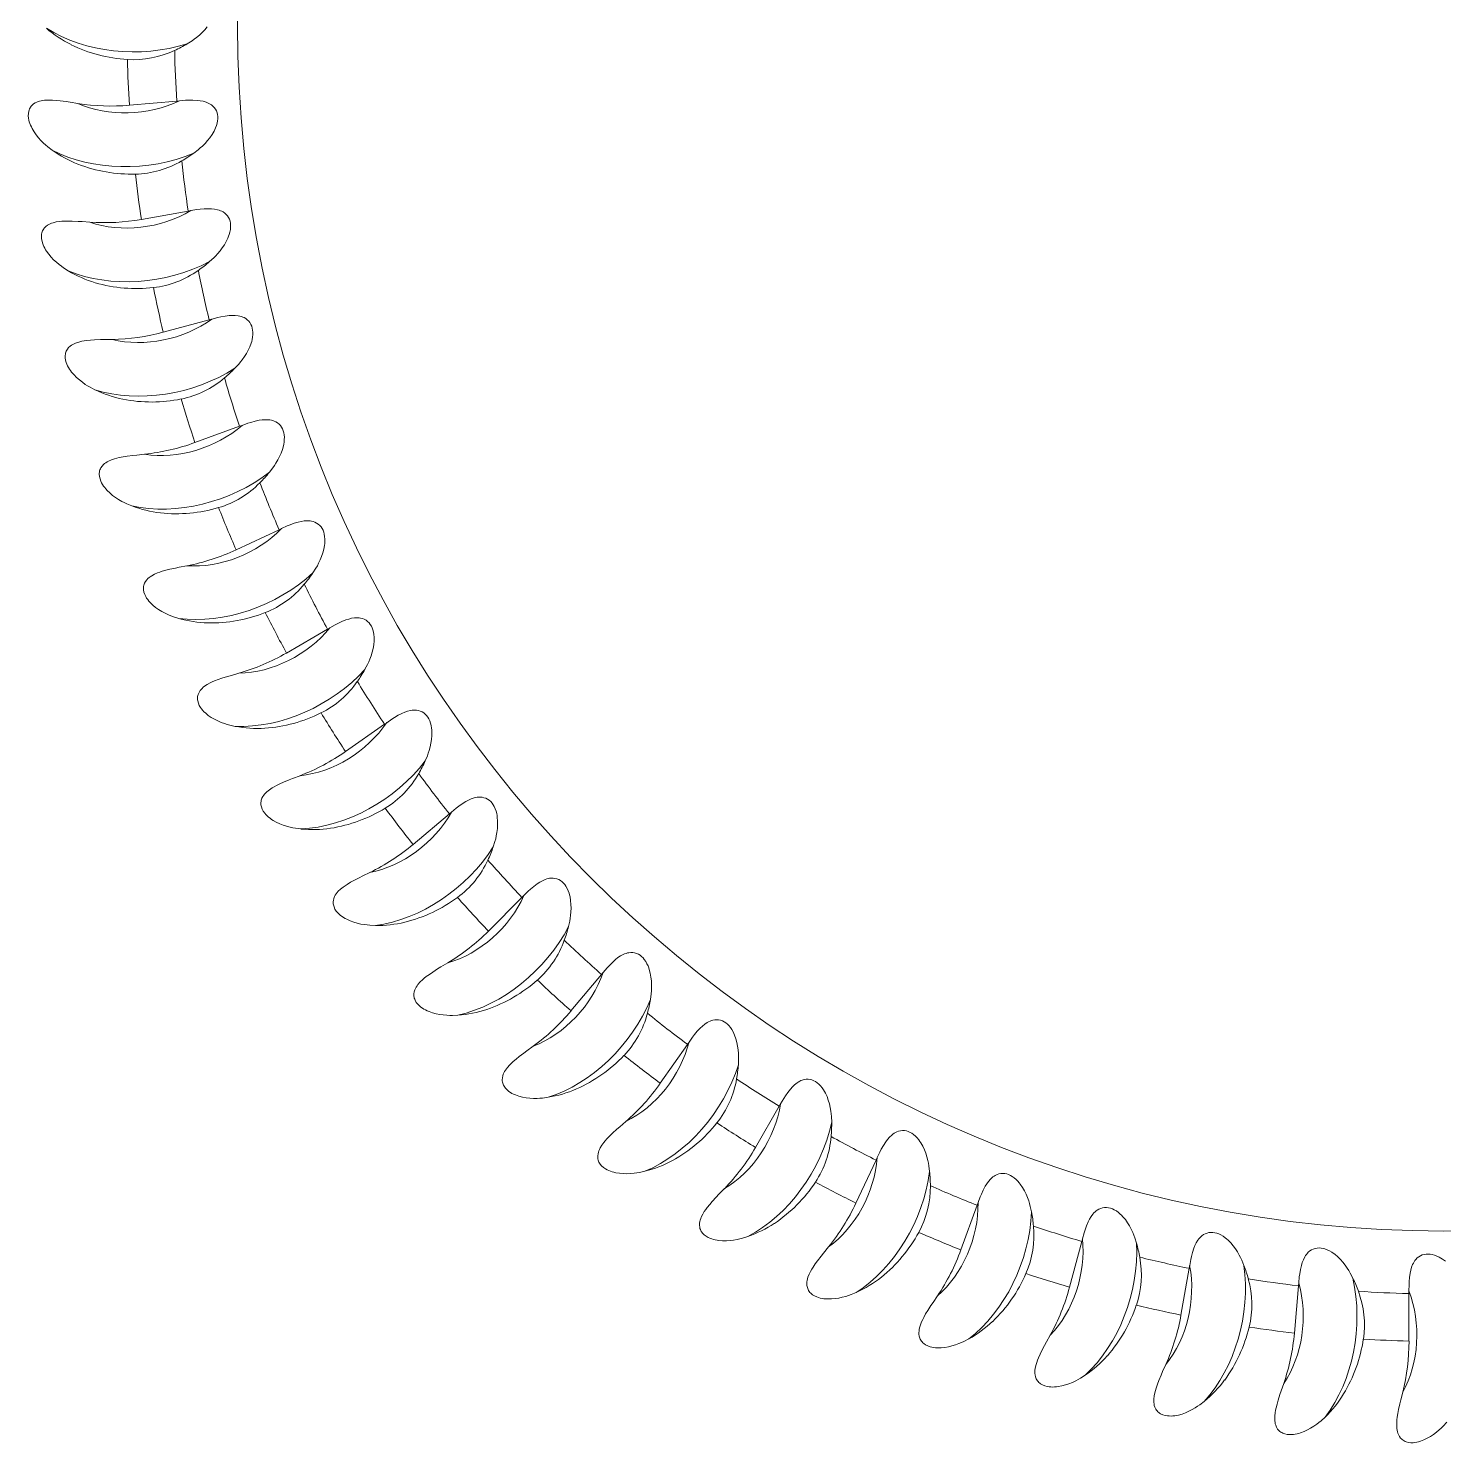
# Model space of a CAD drawing. Extents: x 89 to 607, y -37 to 440.
# Drawn here: x 478.05 to 507.87, y 191.18 to 220.99 of the extents above; entities that cross this region are included whole.
import ezdxf

# ---------------------------------------------------------------- set-up
doc = ezdxf.new("R2010")
doc.units = 0
doc.header["$LTSCALE"] = 7
doc.header["$MEASUREMENT"] = 0
doc.layers.add('8', color=252, linetype='CONTINUOUS', lineweight=15)

msp = doc.modelspace()

# ---------------------------------------------------------------- linework, layer by layer
at = {"layer": '8', "ltscale": 0.02501}
for p, q in [((480.182, 219.367), (481.179, 219.455)), ((481.562, 212.258), (482.503, 212.601)), ((487.745, 201.964), (488.453, 202.671))]:
    msp.add_line(p, q, dxfattribs=at)
at = {"layer": '8', "ltscale": 0.001466}
msp.add_line((481.179, 219.455), (481.237, 219.46), dxfattribs=at)
at = {"layer": '8', "ltscale": 0.025009}
for p, q in [((480.434, 216.961), (481.42, 217.134)), ((483.49, 207.823), (484.356, 208.324)), ((484.736, 205.749), (485.555, 206.323)), ((486.158, 203.791), (486.924, 204.434)), ((489.486, 200.282), (490.129, 201.049)), ((491.366, 198.759), (491.94, 199.578)), ((493.373, 197.405), (493.873, 198.272)), ((495.489, 196.232), (495.912, 197.138)), ((497.7, 195.247), (498.042, 196.187)), ((499.988, 194.459), (500.247, 195.425)), ((502.336, 193.873), (502.51, 194.858)), ((504.726, 193.494), (504.813, 194.49)), ((507.14, 193.324), (507.14, 194.325))]:
    msp.add_line(p, q, dxfattribs=at)
at = {"layer": '8', "ltscale": 0.001469}
msp.add_line((481.42, 217.134), (481.477, 217.145), dxfattribs=at)
at = {"layer": '8', "ltscale": 0.025008}
for p, q in [((480.896, 214.585), (481.862, 214.844)), ((482.429, 209.999), (483.336, 210.422))]:
    msp.add_line(p, q, dxfattribs=at)
at = {"layer": '8', "ltscale": 0.001468}
for p, q in [((481.862, 214.844), (481.919, 214.859)), ((483.336, 210.422), (483.389, 210.447)), ((484.356, 208.324), (484.407, 208.353)), ((486.924, 204.434), (486.969, 204.472)), ((488.453, 202.671), (488.494, 202.713)), ((490.129, 201.049), (490.167, 201.094)), ((491.94, 199.578), (491.974, 199.627)), ((500.247, 195.425), (500.262, 195.482)), ((502.51, 194.858), (502.52, 194.916)), ((504.813, 194.49), (504.818, 194.549)), ((507.14, 194.325), (507.14, 194.383))]:
    msp.add_line(p, q, dxfattribs=at)
at = {"layer": '8', "ltscale": 0.001467}
for p, q in [((482.503, 212.601), (482.558, 212.621)), ((485.555, 206.323), (485.603, 206.356)), ((493.873, 198.272), (493.902, 198.323)), ((495.912, 197.138), (495.936, 197.192)), ((498.042, 196.187), (498.062, 196.242))]:
    msp.add_line(p, q, dxfattribs=at)
at = {"layer": '8'}
for points in [[(481.822, 221.018), (481.77, 220.956), (481.716, 220.899), (481.658, 220.846), (481.598, 220.796), (481.55, 220.76), (481.502, 220.726), (481.402, 220.662)], [(478.553, 218.422), (478.461, 218.493), (478.417, 218.53), (478.374, 218.57), (478.319, 218.624), (478.268, 218.682), (478.219, 218.742), (478.175, 218.806), (478.135, 218.873), (478.117, 218.908), (478.101, 218.944), (478.086, 218.98), (478.074, 219.017), (478.065, 219.055), (478.057, 219.093), (478.053, 219.144), (478.054, 219.194), (478.063, 219.243), (478.07, 219.266), (478.078, 219.288), (478.089, 219.309), (478.101, 219.329), (478.115, 219.347), (478.13, 219.364), (478.163, 219.393), (478.2, 219.417), (478.229, 219.431), (478.258, 219.443), (478.291, 219.453), (478.324, 219.461), (478.391, 219.471), (478.458, 219.475), (478.51, 219.476), (478.562, 219.474), (478.645, 219.469), (478.727, 219.46), (478.851, 219.443), (478.932, 219.431), (479.096, 219.405)], [(481.237, 219.46), (481.366, 219.47), (481.431, 219.473), (481.522, 219.474), (481.612, 219.469), (481.675, 219.462), (481.738, 219.449), (481.798, 219.431), (481.829, 219.419), (481.859, 219.405), (481.885, 219.39), (481.91, 219.374), (481.942, 219.347), (481.971, 219.317), (481.995, 219.284), (482.015, 219.247), (482.029, 219.208), (482.039, 219.168), (482.044, 219.126), (482.044, 219.083), (482.041, 219.041), (482.031, 218.99), (482.017, 218.939), (481.999, 218.889), (481.983, 218.853), (481.965, 218.817), (481.924, 218.748), (481.878, 218.681), (481.829, 218.62), (481.776, 218.562), (481.72, 218.507), (481.676, 218.467), (481.631, 218.429), (481.537, 218.356)], [(481.477, 217.145), (481.605, 217.166), (481.67, 217.175), (481.76, 217.184), (481.85, 217.187), (481.914, 217.184), (481.977, 217.178), (482.039, 217.165), (482.071, 217.155), (482.102, 217.144), (482.129, 217.132), (482.155, 217.117), (482.19, 217.094), (482.221, 217.066), (482.248, 217.035), (482.271, 217.001), (482.289, 216.963), (482.302, 216.923), (482.31, 216.882), (482.315, 216.84), (482.315, 216.797), (482.31, 216.745), (482.3, 216.694), (482.286, 216.643), (482.273, 216.605), (482.258, 216.568), (482.224, 216.495), (482.184, 216.425), (482.14, 216.36), (482.093, 216.297), (482.042, 216.237), (482.002, 216.194), (481.96, 216.152), (481.872, 216.071)], [(478.894, 215.877), (478.796, 215.939), (478.749, 215.973), (478.703, 216.008), (478.644, 216.058), (478.587, 216.111), (478.534, 216.166), (478.484, 216.226), (478.438, 216.29), (478.417, 216.323), (478.398, 216.357), (478.381, 216.392), (478.365, 216.428), (478.352, 216.465), (478.342, 216.502), (478.333, 216.552), (478.33, 216.603), (478.334, 216.651), (478.339, 216.675), (478.346, 216.698), (478.354, 216.72), (478.365, 216.741), (478.377, 216.76), (478.39, 216.778), (478.421, 216.81), (478.456, 216.837), (478.483, 216.854), (478.511, 216.868), (478.543, 216.881), (478.576, 216.892), (478.641, 216.908), (478.707, 216.918), (478.759, 216.923), (478.812, 216.926), (478.894, 216.927), (478.977, 216.926), (479.102, 216.92), (479.184, 216.915), (479.349, 216.903)], [(481.919, 214.859), (482.044, 214.892), (482.108, 214.906), (482.197, 214.923), (482.287, 214.933), (482.35, 214.937), (482.414, 214.935), (482.477, 214.928), (482.509, 214.922), (482.541, 214.913), (482.569, 214.903), (482.597, 214.891), (482.633, 214.871), (482.666, 214.846), (482.696, 214.817), (482.722, 214.785), (482.743, 214.749), (482.759, 214.71), (482.772, 214.67), (482.779, 214.628), (482.783, 214.586), (482.783, 214.534), (482.778, 214.482), (482.768, 214.43), (482.759, 214.391), (482.747, 214.352), (482.719, 214.277), (482.685, 214.204), (482.647, 214.135), (482.606, 214.069), (482.56, 214.004), (482.524, 213.958), (482.486, 213.912), (482.405, 213.824)], [(479.455, 213.371), (479.353, 213.425), (479.303, 213.454), (479.254, 213.485), (479.191, 213.529), (479.13, 213.577), (479.071, 213.628), (479.016, 213.683), (478.965, 213.743), (478.942, 213.774), (478.92, 213.806), (478.899, 213.84), (478.881, 213.874), (478.865, 213.909), (478.851, 213.946), (478.838, 213.995), (478.831, 214.045), (478.83, 214.094), (478.833, 214.118), (478.838, 214.141), (478.845, 214.164), (478.853, 214.185), (478.863, 214.206), (478.875, 214.225), (478.903, 214.26), (478.936, 214.29), (478.961, 214.308), (478.988, 214.325), (479.019, 214.341), (479.05, 214.354), (479.114, 214.376), (479.179, 214.392), (479.23, 214.401), (479.282, 214.409), (479.365, 214.418), (479.447, 214.423), (479.571, 214.428), (479.654, 214.43), (479.82, 214.433)], [(482.558, 212.621), (482.68, 212.664), (482.742, 212.684), (482.829, 212.708), (482.918, 212.727), (482.981, 212.736), (483.044, 212.74), (483.107, 212.738), (483.14, 212.734), (483.173, 212.729), (483.202, 212.721), (483.23, 212.712), (483.268, 212.694), (483.303, 212.673), (483.336, 212.647), (483.364, 212.617), (483.388, 212.583), (483.408, 212.546), (483.424, 212.507), (483.435, 212.466), (483.442, 212.424), (483.447, 212.372), (483.446, 212.32), (483.441, 212.267), (483.435, 212.227), (483.427, 212.188), (483.406, 212.111), (483.378, 212.035), (483.347, 211.963), (483.311, 211.893), (483.271, 211.825), (483.239, 211.775), (483.205, 211.727), (483.133, 211.632)], [(480.233, 210.924), (480.127, 210.968), (480.074, 210.993), (480.023, 211.02), (479.956, 211.058), (479.891, 211.1), (479.828, 211.146), (479.769, 211.197), (479.713, 211.251), (479.687, 211.28), (479.662, 211.311), (479.639, 211.342), (479.617, 211.375), (479.598, 211.409), (479.581, 211.443), (479.564, 211.491), (479.552, 211.54), (479.548, 211.589), (479.548, 211.613), (479.551, 211.637), (479.556, 211.66), (479.562, 211.682), (479.571, 211.704), (479.581, 211.724), (479.606, 211.761), (479.635, 211.794), (479.659, 211.814), (479.685, 211.833), (479.714, 211.851), (479.744, 211.868), (479.805, 211.895), (479.869, 211.916), (479.919, 211.93), (479.97, 211.942), (480.052, 211.958), (480.134, 211.971), (480.257, 211.987), (480.339, 211.996), (480.504, 212.014)], [(483.389, 210.447), (483.507, 210.501), (483.567, 210.526), (483.652, 210.557), (483.738, 210.584), (483.8, 210.598), (483.863, 210.608), (483.927, 210.611), (483.96, 210.611), (483.992, 210.608), (484.022, 210.603), (484.051, 210.596), (484.09, 210.582), (484.127, 210.563), (484.162, 210.54), (484.193, 210.513), (484.22, 210.481), (484.243, 210.446), (484.262, 210.409), (484.277, 210.369), (484.288, 210.328), (484.296, 210.276), (484.3, 210.224), (484.3, 210.171), (484.297, 210.131), (484.293, 210.091), (484.278, 210.012), (484.258, 209.934), (484.232, 209.86), (484.203, 209.787), (484.169, 209.716), (484.142, 209.664), (484.112, 209.612), (484.048, 209.512)], [(481.222, 208.553), (481.111, 208.588), (481.057, 208.609), (481.003, 208.631), (480.933, 208.663), (480.865, 208.7), (480.799, 208.74), (480.735, 208.785), (480.674, 208.834), (480.646, 208.861), (480.618, 208.889), (480.593, 208.918), (480.569, 208.949), (480.546, 208.981), (480.527, 209.014), (480.505, 209.06), (480.489, 209.108), (480.481, 209.157), (480.479, 209.181), (480.48, 209.205), (480.482, 209.228), (480.487, 209.251), (480.494, 209.273), (480.502, 209.294), (480.523, 209.333), (480.55, 209.368), (480.572, 209.391), (480.596, 209.412), (480.623, 209.432), (480.652, 209.451), (480.711, 209.483), (480.772, 209.511), (480.821, 209.529), (480.871, 209.545), (480.95, 209.568), (481.031, 209.588), (481.152, 209.615), (481.233, 209.631), (481.396, 209.663)], [(484.407, 208.353), (484.52, 208.417), (484.577, 208.448), (484.659, 208.486), (484.743, 208.52), (484.803, 208.54), (484.865, 208.555), (484.928, 208.564), (484.961, 208.566), (484.994, 208.566), (485.024, 208.564), (485.053, 208.559), (485.094, 208.549), (485.132, 208.534), (485.168, 208.514), (485.202, 208.489), (485.231, 208.46), (485.257, 208.427), (485.28, 208.391), (485.298, 208.353), (485.312, 208.313), (485.326, 208.263), (485.334, 208.211), (485.339, 208.158), (485.339, 208.118), (485.338, 208.078), (485.331, 207.998), (485.317, 207.918), (485.298, 207.842), (485.275, 207.767), (485.248, 207.693), (485.225, 207.639), (485.2, 207.585), (485.145, 207.48)], [(482.413, 206.278), (482.3, 206.304), (482.244, 206.319), (482.189, 206.336), (482.116, 206.363), (482.045, 206.393), (481.975, 206.427), (481.908, 206.466), (481.843, 206.51), (481.812, 206.535), (481.783, 206.56), (481.754, 206.587), (481.728, 206.615), (481.703, 206.645), (481.68, 206.677), (481.655, 206.721), (481.635, 206.767), (481.622, 206.815), (481.618, 206.839), (481.617, 206.862), (481.617, 206.886), (481.62, 206.909), (481.625, 206.931), (481.631, 206.953), (481.649, 206.994), (481.673, 207.031), (481.693, 207.056), (481.714, 207.079), (481.74, 207.102), (481.767, 207.123), (481.822, 207.16), (481.881, 207.193), (481.929, 207.215), (481.977, 207.236), (482.054, 207.266), (482.133, 207.292), (482.251, 207.33), (482.331, 207.353), (482.49, 207.398)], [(485.603, 206.356), (485.71, 206.43), (485.765, 206.465), (485.843, 206.511), (485.924, 206.552), (485.982, 206.577), (486.042, 206.597), (486.104, 206.612), (486.137, 206.617), (486.17, 206.62), (486.2, 206.62), (486.229, 206.618), (486.27, 206.611), (486.31, 206.6), (486.348, 206.583), (486.383, 206.561), (486.415, 206.535), (486.444, 206.504), (486.469, 206.47), (486.491, 206.434), (486.509, 206.395), (486.526, 206.346), (486.539, 206.295), (486.548, 206.243), (486.553, 206.204), (486.555, 206.163), (486.554, 206.083), (486.548, 206.003), (486.536, 205.925), (486.519, 205.848), (486.498, 205.773), (486.48, 205.716), (486.46, 205.66), (486.415, 205.55)], [(483.797, 204.116), (483.683, 204.131), (483.626, 204.141), (483.569, 204.154), (483.494, 204.174), (483.421, 204.198), (483.349, 204.226), (483.278, 204.259), (483.21, 204.297), (483.177, 204.319), (483.145, 204.341), (483.115, 204.366), (483.086, 204.392), (483.058, 204.42), (483.033, 204.449), (483.004, 204.49), (482.98, 204.535), (482.963, 204.581), (482.957, 204.605), (482.954, 204.628), (482.952, 204.651), (482.953, 204.675), (482.956, 204.697), (482.96, 204.72), (482.974, 204.762), (482.995, 204.801), (483.012, 204.827), (483.032, 204.852), (483.055, 204.877), (483.081, 204.901), (483.133, 204.943), (483.188, 204.98), (483.234, 205.007), (483.28, 205.032), (483.354, 205.068), (483.43, 205.102), (483.545, 205.149), (483.622, 205.179), (483.777, 205.238)], [(486.969, 204.472), (487.069, 204.554), (487.121, 204.594), (487.194, 204.646), (487.271, 204.694), (487.327, 204.724), (487.386, 204.75), (487.446, 204.77), (487.478, 204.778), (487.51, 204.783), (487.54, 204.786), (487.57, 204.787), (487.612, 204.784), (487.652, 204.775), (487.691, 204.762), (487.728, 204.743), (487.763, 204.72), (487.794, 204.692), (487.822, 204.661), (487.847, 204.626), (487.868, 204.589), (487.89, 204.542), (487.907, 204.492), (487.921, 204.441), (487.928, 204.402), (487.934, 204.362), (487.941, 204.282), (487.941, 204.201), (487.936, 204.123), (487.926, 204.045), (487.912, 203.968), (487.899, 203.91), (487.884, 203.853), (487.848, 203.739)], [(485.366, 202.082), (485.25, 202.087), (485.192, 202.093), (485.135, 202.1), (485.059, 202.113), (484.983, 202.131), (484.909, 202.153), (484.836, 202.179), (484.764, 202.212), (484.73, 202.23), (484.696, 202.25), (484.664, 202.272), (484.632, 202.295), (484.603, 202.32), (484.575, 202.347), (484.542, 202.386), (484.514, 202.428), (484.494, 202.473), (484.486, 202.496), (484.48, 202.519), (484.477, 202.542), (484.476, 202.565), (484.476, 202.588), (484.479, 202.611), (484.489, 202.654), (484.506, 202.695), (484.521, 202.722), (484.539, 202.749), (484.56, 202.776), (484.583, 202.802), (484.631, 202.848), (484.683, 202.89), (484.726, 202.92), (484.77, 202.949), (484.841, 202.992), (484.914, 203.032), (485.024, 203.089), (485.098, 203.126), (485.247, 203.198)], [(488.494, 202.713), (488.586, 202.804), (488.634, 202.848), (488.703, 202.907), (488.776, 202.961), (488.829, 202.996), (488.885, 203.026), (488.943, 203.052), (488.974, 203.062), (489.006, 203.071), (489.036, 203.076), (489.065, 203.079), (489.107, 203.08), (489.148, 203.075), (489.188, 203.065), (489.227, 203.05), (489.263, 203.029), (489.297, 203.004), (489.327, 202.976), (489.355, 202.943), (489.379, 202.909), (489.405, 202.863), (489.427, 202.815), (489.445, 202.766), (489.456, 202.727), (489.465, 202.688), (489.478, 202.609), (489.486, 202.528), (489.487, 202.45), (489.484, 202.372), (489.477, 202.293), (489.469, 202.235), (489.459, 202.176), (489.433, 202.06)], [(487.105, 200.193), (486.989, 200.188), (486.931, 200.188), (486.873, 200.191), (486.796, 200.197), (486.72, 200.208), (486.644, 200.223), (486.568, 200.243), (486.495, 200.269), (486.459, 200.285), (486.423, 200.302), (486.389, 200.32), (486.356, 200.341), (486.324, 200.363), (486.294, 200.388), (486.258, 200.424), (486.227, 200.463), (486.202, 200.506), (486.193, 200.528), (486.185, 200.551), (486.18, 200.573), (486.176, 200.596), (486.175, 200.619), (486.175, 200.642), (486.182, 200.686), (486.195, 200.728), (486.208, 200.757), (486.223, 200.785), (486.242, 200.814), (486.262, 200.841), (486.307, 200.892), (486.355, 200.938), (486.395, 200.972), (486.436, 201.005), (486.503, 201.053), (486.572, 201.1), (486.677, 201.166), (486.747, 201.209), (486.889, 201.294)], [(490.167, 201.094), (490.251, 201.193), (490.295, 201.241), (490.358, 201.305), (490.425, 201.366), (490.475, 201.405), (490.528, 201.44), (490.584, 201.47), (490.614, 201.484), (490.645, 201.495), (490.674, 201.503), (490.704, 201.509), (490.745, 201.513), (490.786, 201.512), (490.827, 201.505), (490.867, 201.493), (490.905, 201.476), (490.941, 201.454), (490.974, 201.428), (491.004, 201.398), (491.031, 201.366), (491.061, 201.323), (491.087, 201.277), (491.109, 201.229), (491.123, 201.192), (491.136, 201.154), (491.156, 201.076), (491.17, 200.996), (491.179, 200.919), (491.183, 200.84), (491.182, 200.761), (491.179, 200.702), (491.175, 200.643), (491.159, 200.525)], [(491.974, 199.627), (492.049, 199.732), (492.088, 199.784), (492.146, 199.854), (492.208, 199.92), (492.254, 199.963), (492.304, 200.003), (492.357, 200.038), (492.386, 200.054), (492.416, 200.068), (492.444, 200.078), (492.472, 200.087), (492.513, 200.094), (492.555, 200.097), (492.596, 200.094), (492.637, 200.086), (492.676, 200.072), (492.713, 200.053), (492.749, 200.03), (492.781, 200.003), (492.811, 199.973), (492.845, 199.933), (492.874, 199.89), (492.901, 199.844), (492.918, 199.808), (492.934, 199.771), (492.961, 199.695), (492.982, 199.617), (492.997, 199.54), (493.008, 199.463), (493.015, 199.384), (493.017, 199.325), (493.017, 199.266), (493.012, 199.147)], [(489.002, 198.462), (488.888, 198.447), (488.83, 198.442), (488.772, 198.44), (488.694, 198.44), (488.617, 198.444), (488.54, 198.452), (488.463, 198.466), (488.388, 198.485), (488.35, 198.497), (488.314, 198.511), (488.278, 198.527), (488.243, 198.545), (488.21, 198.564), (488.178, 198.586), (488.139, 198.619), (488.104, 198.655), (488.076, 198.695), (488.064, 198.717), (488.055, 198.739), (488.047, 198.761), (488.042, 198.783), (488.038, 198.806), (488.037, 198.829), (488.04, 198.873), (488.05, 198.916), (488.06, 198.946), (488.072, 198.975), (488.088, 199.006), (488.106, 199.035), (488.146, 199.089), (488.19, 199.139), (488.227, 199.177), (488.265, 199.213), (488.328, 199.267), (488.392, 199.319), (488.491, 199.395), (488.558, 199.444), (488.691, 199.541)], [(493.902, 198.323), (493.967, 198.434), (494.002, 198.49), (494.054, 198.564), (494.11, 198.635), (494.152, 198.682), (494.198, 198.726), (494.248, 198.766), (494.275, 198.784), (494.304, 198.801), (494.331, 198.814), (494.359, 198.824), (494.399, 198.836), (494.44, 198.842), (494.481, 198.843), (494.522, 198.838), (494.563, 198.827), (494.602, 198.812), (494.639, 198.792), (494.674, 198.768), (494.706, 198.741), (494.743, 198.704), (494.776, 198.663), (494.806, 198.619), (494.827, 198.585), (494.846, 198.55), (494.88, 198.477), (494.907, 198.401), (494.929, 198.326), (494.947, 198.249), (494.96, 198.172), (494.967, 198.113), (494.973, 198.054), (494.978, 197.935)], [(491.043, 196.903), (490.93, 196.879), (490.873, 196.869), (490.816, 196.861), (490.739, 196.854), (490.661, 196.852), (490.584, 196.853), (490.506, 196.86), (490.429, 196.873), (490.391, 196.882), (490.353, 196.892), (490.316, 196.905), (490.28, 196.919), (490.245, 196.936), (490.211, 196.955), (490.169, 196.984), (490.132, 197.018), (490.1, 197.055), (490.087, 197.075), (490.075, 197.097), (490.066, 197.118), (490.058, 197.14), (490.053, 197.162), (490.05, 197.185), (490.049, 197.229), (490.055, 197.273), (490.062, 197.304), (490.072, 197.334), (490.085, 197.365), (490.101, 197.396), (490.136, 197.453), (490.175, 197.507), (490.209, 197.548), (490.243, 197.587), (490.301, 197.647), (490.361, 197.704), (490.453, 197.788), (490.515, 197.843), (490.64, 197.951)], [(495.936, 197.192), (495.992, 197.309), (496.022, 197.367), (496.067, 197.445), (496.116, 197.521), (496.154, 197.572), (496.196, 197.62), (496.242, 197.663), (496.268, 197.684), (496.295, 197.703), (496.321, 197.718), (496.348, 197.731), (496.387, 197.746), (496.427, 197.756), (496.468, 197.76), (496.51, 197.759), (496.551, 197.752), (496.591, 197.74), (496.629, 197.723), (496.666, 197.703), (496.701, 197.678), (496.741, 197.644), (496.778, 197.607), (496.811, 197.566), (496.835, 197.534), (496.857, 197.5), (496.897, 197.43), (496.931, 197.357), (496.959, 197.284), (496.983, 197.21), (497.004, 197.133), (497.016, 197.076), (497.027, 197.017), (497.042, 196.899)], [(498.062, 196.242), (498.107, 196.364), (498.132, 196.424), (498.169, 196.506), (498.212, 196.586), (498.246, 196.64), (498.283, 196.691), (498.325, 196.739), (498.349, 196.762), (498.375, 196.783), (498.399, 196.8), (498.424, 196.816), (498.462, 196.834), (498.501, 196.847), (498.542, 196.855), (498.583, 196.857), (498.625, 196.854), (498.666, 196.846), (498.706, 196.832), (498.744, 196.815), (498.781, 196.794), (498.824, 196.763), (498.864, 196.729), (498.901, 196.692), (498.927, 196.661), (498.952, 196.63), (498.998, 196.564), (499.038, 196.494), (499.073, 196.424), (499.103, 196.351), (499.13, 196.277), (499.147, 196.221), (499.163, 196.163), (499.189, 196.047)], [(493.212, 195.529), (493.102, 195.494), (493.046, 195.479), (492.989, 195.467), (492.913, 195.453), (492.836, 195.444), (492.759, 195.439), (492.681, 195.439), (492.603, 195.445), (492.564, 195.45), (492.526, 195.458), (492.488, 195.467), (492.45, 195.478), (492.414, 195.492), (492.379, 195.508), (492.335, 195.533), (492.294, 195.563), (492.259, 195.598), (492.244, 195.617), (492.231, 195.637), (492.22, 195.657), (492.211, 195.678), (492.203, 195.7), (492.198, 195.722), (492.193, 195.766), (492.195, 195.811), (492.2, 195.842), (492.207, 195.873), (492.218, 195.905), (492.231, 195.937), (492.26, 195.997), (492.295, 196.055), (492.325, 196.098), (492.356, 196.14), (492.408, 196.204), (492.463, 196.267), (492.547, 196.358), (492.604, 196.418), (492.719, 196.537)], [(500.262, 195.482), (500.296, 195.607), (500.316, 195.669), (500.346, 195.754), (500.381, 195.837), (500.41, 195.894), (500.443, 195.948), (500.481, 195.999), (500.503, 196.024), (500.526, 196.047), (500.549, 196.067), (500.573, 196.084), (500.609, 196.106), (500.647, 196.122), (500.687, 196.134), (500.728, 196.14), (500.769, 196.14), (500.811, 196.135), (500.852, 196.126), (500.892, 196.111), (500.93, 196.094), (500.975, 196.067), (501.018, 196.037), (501.058, 196.002), (501.087, 195.975), (501.115, 195.946), (501.166, 195.884), (501.213, 195.817), (501.253, 195.751), (501.29, 195.681), (501.323, 195.61), (501.345, 195.555), (501.366, 195.499), (501.401, 195.386)], [(502.52, 194.916), (502.543, 195.043), (502.557, 195.107), (502.58, 195.194), (502.608, 195.28), (502.632, 195.339), (502.66, 195.396), (502.693, 195.45), (502.712, 195.477), (502.734, 195.502), (502.755, 195.524), (502.777, 195.543), (502.811, 195.568), (502.847, 195.588), (502.886, 195.602), (502.927, 195.612), (502.968, 195.616), (503.01, 195.615), (503.051, 195.609), (503.092, 195.598), (503.132, 195.584), (503.179, 195.561), (503.225, 195.534), (503.268, 195.504), (503.299, 195.479), (503.329, 195.452), (503.386, 195.395), (503.438, 195.333), (503.484, 195.27), (503.526, 195.204), (503.565, 195.136), (503.593, 195.083), (503.618, 195.029), (503.663, 194.919)], [(495.493, 194.348), (495.386, 194.304), (495.331, 194.285), (495.276, 194.267), (495.201, 194.247), (495.126, 194.231), (495.049, 194.219), (494.971, 194.212), (494.893, 194.212), (494.854, 194.214), (494.815, 194.217), (494.777, 194.223), (494.738, 194.231), (494.701, 194.242), (494.664, 194.255), (494.618, 194.276), (494.575, 194.302), (494.538, 194.334), (494.521, 194.351), (494.506, 194.37), (494.493, 194.39), (494.482, 194.41), (494.473, 194.431), (494.466, 194.453), (494.457, 194.496), (494.455, 194.54), (494.457, 194.572), (494.462, 194.603), (494.469, 194.637), (494.479, 194.67), (494.504, 194.732), (494.533, 194.792), (494.559, 194.838), (494.587, 194.882), (494.633, 194.951), (494.682, 195.018), (494.758, 195.117), (494.809, 195.181), (494.913, 195.31)], [(504.818, 194.549), (504.83, 194.678), (504.839, 194.742), (504.854, 194.832), (504.874, 194.92), (504.893, 194.981), (504.916, 195.04), (504.944, 195.097), (504.961, 195.125), (504.981, 195.152), (505, 195.175), (505.02, 195.196), (505.052, 195.224), (505.086, 195.247), (505.123, 195.265), (505.163, 195.278), (505.204, 195.285), (505.245, 195.288), (505.288, 195.285), (505.329, 195.278), (505.37, 195.267), (505.419, 195.249), (505.467, 195.227), (505.512, 195.2), (505.546, 195.178), (505.578, 195.154), (505.639, 195.102), (505.696, 195.045), (505.748, 194.986), (505.796, 194.924), (505.841, 194.859), (505.873, 194.809), (505.902, 194.758), (505.957, 194.652)], [(507.14, 194.383), (507.141, 194.513), (507.144, 194.578), (507.151, 194.668), (507.164, 194.758), (507.177, 194.82), (507.195, 194.881), (507.218, 194.94), (507.233, 194.97), (507.249, 194.998), (507.266, 195.023), (507.285, 195.046), (507.314, 195.076), (507.346, 195.102), (507.382, 195.123), (507.42, 195.14), (507.46, 195.151), (507.501, 195.157), (507.543, 195.158), (507.586, 195.155), (507.628, 195.148), (507.678, 195.134), (507.727, 195.115), (507.775, 195.093), (507.81, 195.073), (507.844, 195.052), (507.91, 195.006)], [(497.868, 193.371), (497.765, 193.318), (497.712, 193.293), (497.659, 193.271), (497.586, 193.245), (497.512, 193.222), (497.437, 193.204), (497.36, 193.19), (497.282, 193.183), (497.243, 193.181), (497.204, 193.182), (497.165, 193.184), (497.126, 193.189), (497.088, 193.196), (497.051, 193.205), (497.003, 193.223), (496.958, 193.245), (496.917, 193.273), (496.899, 193.289), (496.883, 193.307), (496.868, 193.325), (496.855, 193.344), (496.844, 193.365), (496.835, 193.385), (496.823, 193.428), (496.817, 193.472), (496.816, 193.503), (496.818, 193.535), (496.823, 193.569), (496.83, 193.603), (496.849, 193.667), (496.873, 193.73), (496.895, 193.777), (496.918, 193.824), (496.958, 193.897), (497.001, 193.968), (497.068, 194.072), (497.114, 194.141), (497.207, 194.278)], [(500.319, 192.604), (500.221, 192.542), (500.171, 192.514), (500.119, 192.487), (500.049, 192.454), (499.977, 192.425), (499.904, 192.4), (499.829, 192.38), (499.752, 192.366), (499.713, 192.361), (499.674, 192.358), (499.635, 192.357), (499.596, 192.358), (499.557, 192.362), (499.519, 192.368), (499.47, 192.381), (499.423, 192.4), (499.38, 192.424), (499.361, 192.439), (499.343, 192.455), (499.327, 192.472), (499.313, 192.49), (499.3, 192.509), (499.289, 192.529), (499.273, 192.57), (499.263, 192.613), (499.26, 192.645), (499.259, 192.676), (499.261, 192.711), (499.265, 192.745), (499.278, 192.811), (499.297, 192.875), (499.314, 192.924), (499.333, 192.973), (499.367, 193.049), (499.404, 193.123), (499.461, 193.233), (499.501, 193.306), (499.581, 193.451)], [(502.827, 192.054), (502.735, 191.984), (502.688, 191.951), (502.639, 191.92), (502.572, 191.881), (502.503, 191.846), (502.432, 191.815), (502.359, 191.788), (502.283, 191.767), (502.245, 191.759), (502.206, 191.753), (502.168, 191.748), (502.129, 191.746), (502.09, 191.747), (502.051, 191.749), (502.001, 191.758), (501.953, 191.773), (501.908, 191.793), (501.887, 191.806), (501.868, 191.82), (501.851, 191.836), (501.835, 191.852), (501.821, 191.87), (501.808, 191.889), (501.788, 191.929), (501.775, 191.971), (501.769, 192.002), (501.765, 192.034), (501.764, 192.068), (501.765, 192.103), (501.772, 192.169), (501.785, 192.235), (501.798, 192.286), (501.813, 192.336), (501.84, 192.414), (501.87, 192.492), (501.918, 192.606), (501.951, 192.682), (502.019, 192.833)], [(505.374, 191.725), (505.289, 191.647), (505.244, 191.61), (505.198, 191.575), (505.135, 191.53), (505.069, 191.489), (505.001, 191.452), (504.93, 191.419), (504.857, 191.392), (504.82, 191.38), (504.782, 191.37), (504.744, 191.363), (504.705, 191.357), (504.666, 191.354), (504.628, 191.354), (504.577, 191.358), (504.527, 191.368), (504.481, 191.385), (504.459, 191.396), (504.439, 191.408), (504.42, 191.422), (504.403, 191.437), (504.387, 191.454), (504.373, 191.472), (504.35, 191.51), (504.333, 191.551), (504.324, 191.581), (504.318, 191.612), (504.314, 191.646), (504.312, 191.681), (504.313, 191.747), (504.32, 191.814), (504.329, 191.866), (504.34, 191.917), (504.36, 191.997), (504.383, 192.077), (504.42, 192.196), (504.447, 192.274), (504.501, 192.43)], [(507.94, 191.619), (507.862, 191.534), (507.82, 191.493), (507.778, 191.454), (507.718, 191.404), (507.657, 191.357), (507.592, 191.315), (507.525, 191.276), (507.454, 191.242), (507.418, 191.227), (507.381, 191.214), (507.343, 191.203), (507.305, 191.194), (507.267, 191.188), (507.229, 191.184), (507.178, 191.184), (507.128, 191.19), (507.08, 191.202), (507.058, 191.211), (507.036, 191.222), (507.016, 191.234), (506.998, 191.248), (506.98, 191.263), (506.965, 191.279), (506.939, 191.315), (506.918, 191.355), (506.907, 191.384), (506.898, 191.414), (506.89, 191.448), (506.885, 191.482), (506.881, 191.549), (506.882, 191.616), (506.887, 191.668), (506.893, 191.72), (506.906, 191.802), (506.922, 191.883), (506.949, 192.005), (506.968, 192.085), (507.008, 192.246)]]:
    msp.add_lwpolyline(points, dxfattribs=at)
msp.add_circle((507.872, 221.056), 25.412, dxfattribs=at)
for centre, radius, start, end in [((480.083, 222.907), 2.53, 229.3455, 243.4814), ((479.82, 223.333), 3.105, 295.0795, 300.6256), ((480.326, 223.447), 3.123, 243.9062, 266.5804), ((480.266, 222.339), 2.014, 266.4068, 295.5698), ((507.872, 221.056), 26.741, 181.145, 183.4328), ((507.872, 221.056), 27.741, 181.5015, 183.4893), ((479.791, 223.808), 4.458, 261.0234, 275.0269), ((480.027, 220.478), 2.53, 234.3455, 248.4814), ((479.728, 220.88), 3.105, 300.0795, 305.6256), ((480.223, 221.036), 3.121, 248.8904, 271.5722), ((480.259, 219.928), 2.014, 271.4081, 300.5768), ((507.872, 221.056), 26.741, 186.145, 188.4328), ((507.872, 221.056), 27.741, 186.5015, 188.4893), ((479.658, 221.35), 4.458, 266.0235, 280.0269), ((479.851, 218.428), 3.105, 305.0795, 310.6256), ((480.184, 218.053), 2.53, 239.3455, 253.4814), ((480.33, 218.627), 3.123, 253.9062, 276.5804), ((480.463, 217.525), 2.014, 276.4069, 305.5746), ((507.872, 221.056), 26.741, 191.145, 193.4328), ((507.872, 221.056), 27.741, 191.5015, 193.4893), ((479.74, 218.89), 4.458, 271.0235, 285.0269), ((480.186, 215.996), 3.105, 310.0795, 315.6256), ((480.875, 215.15), 2.014, 281.4067, 310.5747), ((507.872, 221.056), 26.741, 196.145, 198.4328), ((480.551, 215.652), 2.53, 244.3455, 258.4814), ((480.646, 216.236), 3.123, 258.9062, 281.5804), ((507.872, 221.056), 27.741, 196.5015, 198.4893), ((480.036, 216.447), 4.458, 276.0235, 290.0269), ((480.733, 213.602), 3.105, 315.0795, 320.6256), ((481.492, 212.82), 2.014, 286.4067, 315.5747), ((507.872, 221.056), 26.741, 201.145, 203.4328), ((481.126, 213.291), 2.53, 249.3455, 263.4814), ((481.17, 213.881), 3.123, 263.9062, 286.5804), ((507.872, 221.056), 27.741, 201.5015, 203.4893), ((480.544, 214.038), 4.458, 281.0235, 295.0269), ((481.486, 211.265), 3.105, 320.0795, 325.6256), ((482.311, 210.552), 2.014, 291.4067, 320.5747), ((507.872, 221.056), 26.741, 206.145, 208.4328), ((481.904, 210.989), 2.53, 254.3455, 268.4814), ((481.897, 211.581), 3.123, 268.9062, 291.5804), ((507.872, 221.056), 27.741, 206.5015, 208.4893), ((481.259, 211.683), 4.458, 286.0235, 300.0269), ((482.439, 209.002), 3.105, 325.0795, 330.6256), ((483.323, 208.364), 2.014, 296.4067, 325.5747), ((507.872, 221.056), 26.741, 211.145, 213.4328), ((482.821, 209.354), 3.123, 273.9062, 296.5804), ((507.872, 221.056), 27.741, 211.5015, 213.4893), ((482.88, 208.765), 2.53, 259.3455, 273.4814), ((482.177, 209.399), 4.458, 291.0234, 305.0269), ((483.587, 206.832), 3.105, 330.0795, 335.6256), ((484.523, 206.273), 2.014, 301.4067, 330.5747), ((507.872, 221.056), 26.741, 216.145, 218.4328), ((483.938, 207.214), 3.121, 278.8904, 301.5722), ((507.872, 221.056), 27.741, 216.5015, 218.4893), ((484.047, 206.633), 2.53, 264.3455, 278.4814), ((483.291, 207.204), 4.458, 296.0235, 310.0269), ((484.919, 204.769), 3.105, 335.0795, 340.6256), ((485.9, 204.294), 2.014, 306.4067, 335.5747), ((507.872, 221.056), 26.741, 221.145, 223.4328), ((485.235, 205.181), 3.121, 283.8904, 306.5722), ((507.872, 221.056), 27.741, 221.5015, 223.4893), ((485.394, 204.612), 2.53, 269.3455, 283.4814), ((484.592, 205.114), 4.458, 301.0234, 315.0269), ((486.426, 202.831), 3.105, 340.0795, 345.6256), ((487.445, 202.443), 2.014, 311.4067, 340.5747), ((507.872, 221.056), 26.741, 226.145, 228.4328), ((486.704, 203.269), 3.123, 288.9062, 311.5804), ((507.872, 221.056), 27.741, 226.5015, 228.4893), ((488.096, 201.031), 3.105, 345.0795, 350.6256), ((486.913, 202.715), 2.53, 274.3455, 288.4814), ((486.07, 203.146), 4.458, 306.0235, 320.0269), ((489.145, 200.733), 2.014, 316.4067, 345.5747), ((507.872, 221.056), 26.741, 231.145, 233.4328), ((488.334, 201.492), 3.123, 293.9062, 316.5804), ((507.872, 221.056), 27.741, 231.5015, 233.4893), ((489.916, 199.384), 3.105, 350.0795, 355.6256), ((488.591, 200.958), 2.53, 279.3455, 293.4814), ((487.714, 201.314), 4.458, 311.0235, 325.0269), ((490.987, 199.179), 2.014, 321.4067, 350.5747), ((507.872, 221.056), 26.741, 236.145, 238.4328), ((490.114, 199.863), 3.123, 298.9062, 321.5804), ((507.872, 221.056), 27.741, 236.5015, 238.4893), ((491.873, 197.901), 3.105, 355.0795, 0.6256), ((489.511, 199.632), 4.458, 316.0235, 330.0269), ((492.958, 197.79), 2.014, 326.4067, 355.5747), ((507.872, 221.056), 26.741, 241.145, 243.4328), ((490.416, 199.354), 2.53, 284.3455, 298.4814), ((493.952, 196.595), 3.105, 0.0795, 5.6256), ((492.029, 198.396), 3.123, 303.9062, 326.5804), ((507.872, 221.056), 27.741, 241.5015, 243.4893), ((495.043, 196.579), 2.014, 331.4067, 0.5747), ((507.872, 221.056), 26.741, 246.145, 248.4328), ((491.448, 198.114), 4.458, 321.0235, 335.0269), ((496.137, 195.475), 3.105, 5.0795, 10.6256), ((492.374, 197.916), 2.53, 289.3455, 303.4814), ((494.064, 197.102), 3.123, 308.9062, 331.5804), ((507.872, 221.056), 27.741, 246.5015, 248.4893), ((497.225, 195.554), 2.014, 336.4067, 5.5747), ((507.872, 221.056), 26.741, 251.145, 253.4328), ((498.411, 194.549), 3.105, 10.0795, 15.6256), ((493.51, 196.77), 4.458, 326.0235, 340.0269), ((499.488, 194.723), 2.014, 341.4083, 10.5772), ((507.872, 221.056), 26.741, 256.145, 258.4328), ((496.204, 195.989), 3.123, 313.9062, 336.5804), ((507.872, 221.056), 27.741, 251.5015, 253.4893), ((500.758, 193.826), 3.105, 15.0795, 20.6256), ((494.45, 196.653), 2.53, 294.3455, 308.4814), ((495.681, 195.61), 4.458, 331.0235, 345.0269), ((507.872, 221.056), 26.741, 261.145, 263.4328), ((501.815, 194.093), 2.014, 346.4068, 15.5745), ((503.158, 193.309), 3.105, 20.0795, 25.6256), ((504.188, 193.667), 2.014, 351.4068, 20.5698), ((507.872, 221.056), 26.741, 266.145, 268.4328), ((498.433, 195.068), 3.123, 318.9062, 341.5804), ((507.872, 221.056), 27.741, 256.5015, 258.4893), ((497.946, 194.645), 4.458, 336.0235, 350.0269), ((496.628, 195.576), 2.53, 299.3455, 313.4814), ((500.734, 194.344), 3.123, 323.9062, 346.5804), ((507.872, 221.056), 27.741, 261.5015, 263.4893), ((500.285, 193.88), 4.458, 341.0235, 355.0269), ((503.089, 193.824), 3.123, 328.9062, 351.5804), ((507.872, 221.056), 27.741, 266.5015, 268.4893), ((502.683, 193.322), 4.458, 346.0235, 0.0269), ((498.891, 194.693), 2.53, 304.3455, 318.4814), ((501.223, 194.011), 2.53, 309.3455, 323.4814), ((503.606, 193.534), 2.53, 314.3455, 328.4814)]:
    msp.add_arc(centre, radius, start, end, dxfattribs=at)
for centre, major_axis, start_param, end_param in [((480.272, 222.435), (-2.75, 0), 0.839293, 1.994153), ((480.207, 220.588), (-1.943, -0.17), 0.901229, 2.066508), ((480.257, 220.024), (-2.74, -0.24), 0.839293, 1.994153), ((480.353, 218.178), (-1.92, -0.339), 0.901229, 2.066508), ((480.452, 217.621), (-2.708, -0.478), 0.839293, 1.994153), ((480.709, 215.791), (-1.884, -0.505), 0.901229, 2.066508), ((480.855, 215.244), (-2.656, -0.712), 0.839293, 1.994153), ((481.271, 213.443), (-1.832, -0.667), 0.901229, 2.066508), ((481.465, 212.912), (-2.584, -0.941), 0.839293, 1.994153), ((482.036, 211.154), (-1.767, -0.824), 0.901229, 2.066508), ((482.275, 210.641), (-2.492, -1.162), 0.839293, 1.994153), ((482.997, 208.94), (-1.689, -0.975), 0.901229, 2.066508), ((483.28, 208.45), (-2.382, -1.375), 0.839293, 1.994153), ((484.148, 206.818), (-1.597, -1.118), 0.901229, 2.066508), ((484.472, 206.355), (-2.253, -1.577), 0.839293, 1.994153), ((485.479, 204.805), (-1.494, -1.253), 0.901229, 2.066508), ((485.843, 204.371), (-2.107, -1.768), 0.839293, 1.994153), ((486.981, 202.915), (-1.379, -1.379), 0.901229, 2.066508), ((487.381, 202.515), (-1.945, -1.945), 0.839293, 1.994153), ((488.641, 201.163), (-1.253, -1.494), 0.901229, 2.066508), ((489.075, 200.799), (-1.768, -2.107), 0.839293, 1.994153), ((490.448, 199.563), (-1.118, -1.597), 0.901229, 2.066508), ((490.912, 199.238), (-1.577, -2.253), 0.839293, 1.994153), ((492.388, 198.126), (-0.975, -1.689), 0.901229, 2.066508), ((492.878, 197.843), (-1.375, -2.382), 0.839293, 1.994153), ((494.445, 196.864), (-0.824, -1.767), 0.901229, 2.066508), ((494.958, 196.624), (-1.162, -2.492), 0.839293, 1.994153), ((496.605, 195.785), (-0.667, -1.832), 0.901229, 2.066508), ((497.136, 195.592), (-0.941, -2.584), 0.839293, 1.994153), ((498.85, 194.9), (-0.505, -1.884), 0.901229, 2.066508), ((499.396, 194.753), (-0.712, -2.656), 0.839293, 1.994153), ((501.164, 194.213), (-0.339, -1.92), 0.901229, 2.066508), ((501.721, 194.115), (-0.478, -2.708), 0.839293, 1.994153), ((503.529, 193.73), (-0.17, -1.943), 0.901229, 2.066508), ((504.093, 193.681), (-0.24, -2.74), 0.839293, 1.994153), ((505.927, 193.456), (0, -1.95), 0.901229, 2.066508)]:
    msp.add_ellipse(centre, major_axis=major_axis, ratio=0.707107, start_param=start_param, end_param=end_param, dxfattribs=at)

doc.saveas('drawing.dxf')
